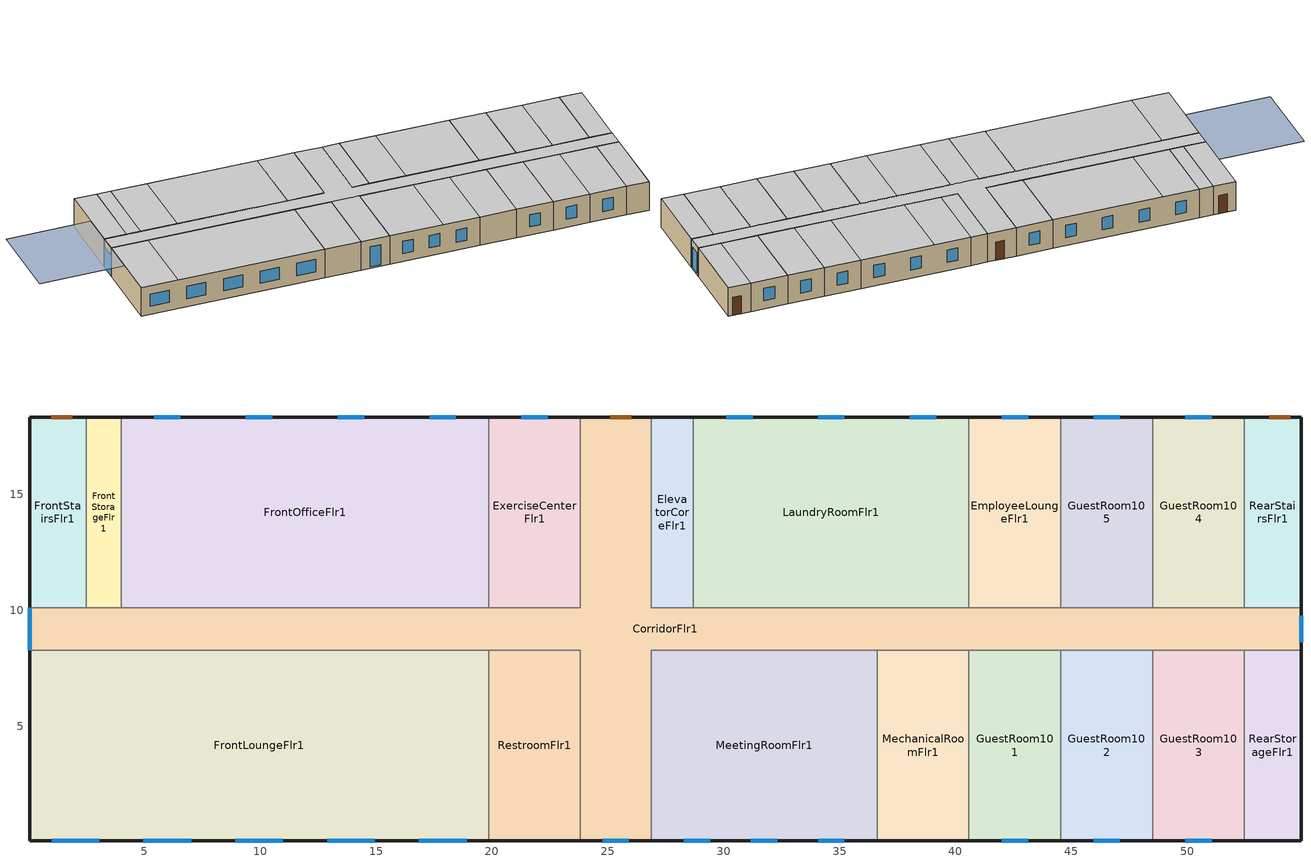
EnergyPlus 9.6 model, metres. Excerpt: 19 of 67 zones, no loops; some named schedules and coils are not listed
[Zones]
RearStairsFlr1
 floor ground (ext_slab_8in_with_carpet): 54.91,10.11 52.47,10.11 52.47,18.34 54.91,18.34 z0
 wall outside (nonres_ext_wall): 54.91,10.11 54.91,18.34 52.47,18.34 z0:3.35
 wall to GuestRoom104 (int_wall): 52.47,18.34 52.47,10.11 z0:3.35
 wall to CorridorFlr1 (int_wall): 52.47,10.11 54.91,10.11 z0:3.35
 door (Swinging Door_con): 54.46,18.34 53.54,18.34 z0:2.13
 ceiling to RearStairsFlr2 (int_slab_ceiling): 52.47,10.11 54.91,10.11 54.91,18.34 52.47,18.34 z3.35
GuestRoom104
 floor ground (ext_slab_8in_with_carpet): 52.47,10.11 48.51,10.11 48.51,18.34 52.47,18.34 z0
 wall outside (nonres_ext_wall): 52.47,18.34 48.51,18.34 z0:3.35
 wall to CorridorFlr1 (int_wall): 48.51,10.11 52.47,10.11 z0:3.35
 wall to GuestRoom105 (int_wall): 48.51,18.34 48.51,10.11 z0:3.35
 window (Window_U_0.42_SHGC_0.40): 51.06,18.34 49.92,18.34 z0.95:2.4
 ceiling to GuestRoom214 (int_slab_ceiling): 48.51,10.11 52.47,10.11 52.47,18.34 48.51,18.34 z3.35
CorridorFlr1
 floor ground (ext_slab_8in_with_carpet): 54.91,8.28 26.87,8.28 26.87,0.05 23.82,0.05 23.82,8.28 0.05,8.28 0.05,10.11 23.82,10.11 23.82,18.34 26.87,18.34 26.87,10.11 54.91,10.11 z0
 wall outside (nonres_ext_wall): 54.91,8.28 54.91,10.11 / 26.87,18.34 23.82,18.34 / 0.05,10.11 0.05,8.28 / 23.82,0.05 26.87,0.05 z0:3.35
 wall to GuestRoom105 (int_wall): 48.51,10.11 44.55,10.11 z0:3.35
 wall to EmployeeLoungeFlr1 (int_wall): 44.55,10.11 40.59,10.11 z0:3.35
 wall to LaundryRoomFlr1 (int_wall): 40.59,10.11 28.7,10.11 z0:3.35
 wall to ElevatorCoreFlr1 (int_wall): 28.7,10.11 26.87,10.11 26.87,18.34 z0:3.35
 wall to ExerciseCenterFlr1 (int_wall): 23.82,18.34 23.82,10.11 19.86,10.11 z0:3.35
 wall to FrontOfficeFlr1 (int_wall): 19.86,10.11 4.01,10.11 z0:3.35
 wall to FrontStorageFlr1 (int_wall): 4.01,10.11 2.49,10.11 z0:3.35
 wall to FrontStairsFlr1 (int_wall): 2.49,10.11 0.05,10.11 z0:3.35
 wall to FrontLoungeFlr1 (int_wall): 0.05,8.28 19.86,8.28 z0:3.35
 wall to RestroomFlr1 (int_wall): 19.86,8.28 23.82,8.28 23.82,0.05 z0:3.35
 wall to MeetingRoomFlr1 (int_wall): 26.87,0.05 26.87,8.28 36.62,8.28 z0:3.35
 wall to MechanicalRoomFlr1 (int_wall): 36.62,8.28 40.59,8.28 z0:3.35
 wall to GuestRoom101 (int_wall): 40.59,8.28 44.55,8.28 z0:3.35
 wall to GuestRoom102 (int_wall): 44.55,8.28 48.51,8.28 z0:3.35
 wall to GuestRoom103 (int_wall): 48.51,8.28 52.47,8.28 z0:3.35
 wall to RearStorageFlr1 (int_wall): 52.47,8.28 54.91,8.28 z0:3.35
 window (Window_U_0.42_SHGC_0.40): 54.91,8.62 54.91,9.76 / 24.78,0.05 25.92,0.05 z0.19:2.55; 0.05,10.11 0.05,8.28 z0:2.44
 door (Swinging Door_con): 26.01,18.34 25.1,18.34 z0:2.13
 ceiling to CorridorFlr2 (int_slab_ceiling): 0.05,8.28 54.91,8.28 54.91,10.11 26.87,10.11 26.87,18.34 23.82,18.34 23.82,10.11 0.05,10.11 z3.35
 ceiling to GuestRoom206_208 (int_slab_ceiling): 23.82,0.05 26.87,0.05 26.87,8.28 23.82,8.28 z3.35
GuestRoom105
 floor ground (ext_slab_8in_with_carpet): 48.51,10.11 44.55,10.11 44.55,18.34 48.51,18.34 z0
 wall outside (nonres_ext_wall): 48.51,18.34 44.55,18.34 z0:3.35
 wall to EmployeeLoungeFlr1 (int_wall): 44.55,18.34 44.55,10.11 z0:3.35
 window (Window_U_0.42_SHGC_0.40): 47.1,18.34 45.96,18.34 z0.95:2.4
 ceiling to GuestRoom215_218 (int_slab_ceiling): 44.55,10.11 48.51,10.11 48.51,18.34 44.55,18.34 z3.35
EmployeeLoungeFlr1
 floor ground (ext_slab_8in_with_carpet): 44.55,10.11 40.59,10.11 40.59,18.34 44.55,18.34 z0
 wall outside (nonres_ext_wall): 44.55,18.34 40.59,18.34 z0:3.35
 wall to LaundryRoomFlr1 (int_wall): 40.59,18.34 40.59,10.11 z0:3.35
 window (Window_U_0.42_SHGC_0.40): 43.14,18.34 42,18.34 z0.95:2.4
 ceiling to GuestRoom215_218 (int_slab_ceiling): 40.59,10.11 44.55,10.11 44.55,18.34 40.59,18.34 z3.35
LaundryRoomFlr1
 floor ground (ext_slab_8in_with_carpet): 40.59,10.11 28.7,10.11 28.7,18.34 40.59,18.34 z0
 wall outside (nonres_ext_wall): 40.59,18.34 28.7,18.34 z0:3.35
 wall to ElevatorCoreFlr1 (int_wall): 28.7,18.34 28.7,10.11 z0:3.35
 window (Window_U_0.42_SHGC_0.40): 39.18,18.34 38.04,18.34 / 35.21,18.34 34.07,18.34 / 31.25,18.34 30.11,18.34 z0.95:2.4
 ceiling to GuestRoom215_218 (int_slab_ceiling): 32.66,10.11 40.59,10.11 40.59,18.34 32.66,18.34 z3.35
 ceiling to GuestRoom219 (int_slab_ceiling): 28.7,10.11 32.66,10.11 32.66,18.34 28.7,18.34 z3.35
ElevatorCoreFlr1
 floor ground (ext_slab_8in_with_carpet): 28.7,10.11 26.87,10.11 26.87,18.34 28.7,18.34 z0
 wall outside (nonres_ext_wall): 28.7,18.34 26.87,18.34 z0:3.35
 ceiling to ElevatorCoreFlr2 (int_slab_ceiling): 26.87,10.11 28.7,10.11 28.7,18.34 26.87,18.34 z3.35
ExerciseCenterFlr1
 floor ground (ext_slab_8in_with_carpet): 23.82,10.11 19.86,10.11 19.86,18.34 23.82,18.34 z0
 wall outside (nonres_ext_wall): 23.82,18.34 19.86,18.34 z0:3.35
 wall to FrontOfficeFlr1 (int_wall): 19.86,18.34 19.86,10.11 z0:3.35
 window (Window_U_0.42_SHGC_0.40): 22.41,18.34 21.27,18.34 z0.95:2.4
 ceiling to GuestRoom220_223 (int_slab_ceiling): 19.86,10.11 23.82,10.11 23.82,18.34 19.86,18.34 z3.35
FrontOfficeFlr1
 floor ground (ext_slab_8in_with_carpet): 19.86,10.11 4.01,10.11 4.01,18.34 19.86,18.34 z0
 wall outside (nonres_ext_wall): 19.86,18.34 4.01,18.34 z0:3.35
 wall to FrontStorageFlr1 (int_wall): 4.01,18.34 4.01,10.11 z0:3.35
 window (Window_U_0.42_SHGC_0.40): 18.45,18.34 17.31,18.34 / 14.49,18.34 13.35,18.34 / 10.52,18.34 9.39,18.34 / 6.56,18.34 5.42,18.34 z0.95:2.4
 ceiling to GuestRoom220_223 (int_slab_ceiling): 7.97,10.11 19.86,10.11 19.86,18.34 7.97,18.34 z3.35
 ceiling to GuestRoom224 (int_slab_ceiling): 4.01,10.11 7.97,10.11 7.97,18.34 4.01,18.34 z3.35
FrontStorageFlr1
 floor ground (ext_slab_8in_with_carpet): 4.01,10.11 2.49,10.11 2.49,18.34 4.01,18.34 z0
 wall outside (nonres_ext_wall): 4.01,18.34 2.49,18.34 z0:3.35
 wall to FrontStairsFlr1 (int_wall): 2.49,18.34 2.49,10.11 z0:3.35
 ceiling to FrontStorageFlr2 (int_slab_ceiling): 2.49,10.11 4.01,10.11 4.01,18.34 2.49,18.34 z3.35
FrontStairsFlr1
 floor ground (ext_slab_8in_with_carpet): 2.49,10.11 0.05,10.11 0.05,18.34 2.49,18.34 z0
 wall outside (nonres_ext_wall): 2.49,18.34 0.05,18.34 0.05,10.11 z0:3.35
 door (Swinging Door_con): 1.89,18.34 0.98,18.34 z0:2.13
 ceiling to FrontStairsFlr2 (int_slab_ceiling): 0.05,10.11 2.49,10.11 2.49,18.34 0.05,18.34 z3.35
FrontLoungeFlr1
 floor ground (ext_slab_8in_with_carpet): 19.86,0.05 0.05,0.05 0.05,8.28 19.86,8.28 z0
 wall outside (nonres_ext_wall): 0.05,8.28 0.05,0.05 19.86,0.05 z0:3.35
 wall to RestroomFlr1 (int_wall): 19.86,0.05 19.86,8.28 z0:3.35
 window (Window_U_0.42_SHGC_0.40): 1,0.05 3.06,0.05 / 4.97,0.05 7.02,0.05 / 8.93,0.05 10.98,0.05 / 12.89,0.05 14.94,0.05 / 16.85,0.05 18.91,0.05 z0.95:2.4
 ceiling to GuestRoom201 (int_slab_ceiling): 0.05,0.05 4.01,0.05 4.01,8.28 0.05,8.28 z3.35
 ceiling to GuestRoom202_205 (int_slab_ceiling): 4.01,0.05 19.86,0.05 19.86,8.28 4.01,8.28 z3.35
RestroomFlr1
 floor ground (ext_slab_8in_with_carpet): 23.82,0.05 19.86,0.05 19.86,8.28 23.82,8.28 z0
 wall outside (nonres_ext_wall): 19.86,0.05 23.82,0.05 z0:3.35
 ceiling to GuestRoom206_208 (int_slab_ceiling): 19.86,0.05 23.82,0.05 23.82,8.28 19.86,8.28 z3.35
MeetingRoomFlr1
 floor ground (ext_slab_8in_with_carpet): 36.62,0.05 26.87,0.05 26.87,8.28 36.62,8.28 z0
 wall outside (nonres_ext_wall): 26.87,0.05 36.62,0.05 z0:3.35
 wall to MechanicalRoomFlr1 (int_wall): 36.62,0.05 36.62,8.28 z0:3.35
 window (Window_U_0.42_SHGC_0.40): 28.28,0.05 29.42,0.05 / 34.07,0.05 35.21,0.05 / 31.18,0.05 32.32,0.05 z0.95:2.4
 ceiling to GuestRoom206_208 (int_slab_ceiling): 26.87,0.05 32.66,0.05 32.66,8.28 26.87,8.28 z3.35
 ceiling to GuestRoom209_212 (int_slab_ceiling): 32.66,0.05 36.62,0.05 36.62,8.28 32.66,8.28 z3.35
MechanicalRoomFlr1
 floor ground (ext_slab_8in_with_carpet): 40.59,0.05 36.62,0.05 36.62,8.28 40.59,8.28 z0
 wall outside (nonres_ext_wall): 36.62,0.05 40.59,0.05 z0:3.35
 wall to GuestRoom101 (int_wall): 40.59,0.05 40.59,8.28 z0:3.35
 ceiling to GuestRoom209_212 (int_slab_ceiling): 36.62,0.05 40.59,0.05 40.59,8.28 36.62,8.28 z3.35
GuestRoom101
 floor ground (ext_slab_8in_with_carpet): 44.55,0.05 40.59,0.05 40.59,8.28 44.55,8.28 z0
 wall outside (nonres_ext_wall): 40.59,0.05 44.55,0.05 z0:3.35
 wall to GuestRoom102 (int_wall): 44.55,0.05 44.55,8.28 z0:3.35
 window (Window_U_0.42_SHGC_0.40): 42,0.05 43.14,0.05 z0.95:2.4
 ceiling to GuestRoom209_212 (int_slab_ceiling): 40.59,0.05 44.55,0.05 44.55,8.28 40.59,8.28 z3.35
GuestRoom102
 floor ground (ext_slab_8in_with_carpet): 48.51,0.05 44.55,0.05 44.55,8.28 48.51,8.28 z0
 wall outside (nonres_ext_wall): 44.55,0.05 48.51,0.05 z0:3.35
 wall to GuestRoom103 (int_wall): 48.51,0.05 48.51,8.28 z0:3.35
 window (Window_U_0.42_SHGC_0.40): 45.96,0.05 47.1,0.05 z0.95:2.4
 ceiling to GuestRoom209_212 (int_slab_ceiling): 44.55,0.05 48.51,0.05 48.51,8.28 44.55,8.28 z3.35
GuestRoom103
 floor ground (ext_slab_8in_with_carpet): 52.47,0.05 48.51,0.05 48.51,8.28 52.47,8.28 z0
 wall outside (nonres_ext_wall): 48.51,0.05 52.47,0.05 z0:3.35
 wall to RearStorageFlr1 (int_wall): 52.47,0.05 52.47,8.28 z0:3.35
 window (Window_U_0.42_SHGC_0.40): 49.92,0.05 51.06,0.05 z0.95:2.4
 ceiling to GuestRoom213 (int_slab_ceiling): 48.51,0.05 52.47,0.05 52.47,8.28 48.51,8.28 z3.35
RearStorageFlr1
 floor ground (ext_slab_8in_with_carpet): 54.91,0.05 52.47,0.05 52.47,8.28 54.91,8.28 z0
 wall outside (nonres_ext_wall): 52.47,0.05 54.91,0.05 54.91,8.28 z0:3.35
 ceiling to RearStorageFlr2 (int_slab_ceiling): 52.47,0.05 54.91,0.05 54.91,8.28 52.47,8.28 z3.35
shading: 0,4.57 0,13.72 -9.14,13.72 -9.14,4.57 z3.35
[Building]
Small Hotel: North Axis {deg}=180; Terrain=Suburbs; Loads Convergence Tolerance Value {W}=0.04; Temperature Convergence Tolerance Value {deltaC}=0.4; Solar Distribution=FullExterior; Maximum Number of Warmup Days=25; Minimum Number of Warmup Days=6
[Site:Location]
Denver-Aurora-Buckley.AFB_CO_USA WMO=724695: Latitude {deg}=39.72; Longitude {deg}=-104.75; Time Zone {hr}=-7; Elevation {m}=1726
[SizingPeriod:DesignDay] Day of Month=21; Dry-Bulb Temperature Range Modifier Type=DefaultMultipliers; Humidity Condition Type=Wetbulb; Barometric Pressure {Pa}=82237; Rain Indicator=No; Snow Indicator=No; Daylight Saving Time Indicator=No
Name | Month | Day Type | Maximum Dry-Bulb Temperature {C} | Daily Dry-Bulb Temperature Range {deltaC} | Wetbulb or DewPoint at Maximum Dry-Bulb {C} | Wind Speed {m/s} | Wind Direction {deg} | Solar Model Indicator | Sky Clearness | ASHRAE Clear Sky Optical Depth for Beam Irradiance (taub) | ASHRAE Clear Sky Optical Depth for Diffuse Irradiance (taud)
Denver-Aurora-Buckley.AFB_CO_USA Ann Htg 99.6% Condns DB | 12 | WinterDesignDay | -17.9 | 0 | -17.9 | 2.5 | 180 | ASHRAEClearSky | 0
Denver-Aurora-Buckley.AFB_CO_USA Ann Clg .4% Condns DB=>MWB | 7 | SummerDesignDay | 33.9 | 14.8 | 15 | 3.6 | 30 | ASHRAETau |  | 0.423 | 2.02
[Site:GroundTemperature:BuildingSurface]
20.29, 20.26, 20.31, 20.33, 20.45, 20.61, 20.73, 20.78, 20.78, 20.65, 20.5, 20.36
[Site:WaterMainsTemperature]
Calculation Method=Correlation; Annual Average Outdoor Air Temperature {C}=9.95; Maximum Difference In Monthly Average Outdoor Air Temperatures {deltaC}=23.7
[Material:NoMass] Thermal Absorptance=0.9; Solar Absorptance=0.7
Name | Roughness | Thermal Resistance {m2-K/W} | Visible Absorptance
Opaque Door panel_con | MediumRough | 0.475964 | 0.7
CP02 CARPET PAD | VeryRough | 0.21648 | 0.8
Nonres_Exterior_Wall_Insulation | MediumSmooth | 2.81828 | 0.7
[Construction]
Swinging Door_con: Opaque Door panel_con
int_wall: G01 13mm gypsum board, G01 13mm gypsum board
ext_slab_8in_with_carpet: 200mm Normalweight concrete floor, CP02 CARPET PAD
int_slab_ceiling: CP02 CARPET PAD, 100mm Normalweight concrete floor
nonres_ext_wall: F07 25mm stucco, G01 16mm gypsum board, Nonres_Exterior_Wall_Insulation, G01 16mm gypsum board
Window_U_0.42_SHGC_0.40: LoE TINT 6MM, AIR 6MM, CLEAR 6MM
[Material]
Name | Roughness | Thickness {m} | Conductivity {W/m-K} | Density {kg/m3} | Specific Heat {J/kg-K} | Thermal Absorptance | Solar Absorptance | Visible Absorptance
F07 25mm stucco | Smooth | 0.0254 | 0.72 | 1856 | 840 | 0.9 | 0.7 | 0.7
G01 13mm gypsum board | Smooth | 0.0127 | 0.16 | 800 | 1090 | 0.9 | 0.7 | 0.5
G01 16mm gypsum board | MediumSmooth | 0.0159 | 0.16 | 800 | 1090
100mm Normalweight concrete floor | MediumRough | 0.1016 | 2.31 | 2322 | 832
200mm Normalweight concrete floor | MediumRough | 0.2032 | 2.31 | 2322 | 832
[WindowMaterial:Glazing] Optical Data Type=SpectralAverage; Infrared Transmittance at Normal Incidence=0
Name | Thickness {m} | Solar Transmittance at Normal Incidence | Front Side Solar Reflectance at Normal Incidence | Back Side Solar Reflectance at Normal Incidence | Visible Transmittance at Normal Incidence | Front Side Visible Reflectance at Normal Incidence | Back Side Visible Reflectance at Normal Incidence | Front Side Infrared Hemispherical Emissivity | Back Side Infrared Hemispherical Emissivity | Conductivity {W/m-K}
CLEAR 6MM | 0.006 | 0.775 | 0.071 | 0.071 | 0.881 | 0.08 | 0.08 | 0.84 | 0.84 | 0.9
LoE TINT 6MM | .006 | .36 | .093 | .2 | .5 | .035 | .054 | .84 | .1 | .9
[WindowMaterial:Gas]
AIR 6MM: Gas Type=Air; Thickness {m}=0.0063
[Zone] Type=1; Multiplier=1
RearStairsFlr1; CorridorFlr1; RearStorageFlr1; FrontLoungeFlr1; RestroomFlr1; MeetingRoomFlr1; MechanicalRoomFlr1; GuestRoom101; GuestRoom102; GuestRoom103; GuestRoom104; GuestRoom105; EmployeeLoungeFlr1; LaundryRoomFlr1; ElevatorCoreFlr1; ExerciseCenterFlr1; FrontOfficeFlr1; FrontStairsFlr1; FrontStorageFlr1
[People] Number of People Calculation Method=People; Fraction Radiant=0.3; Sensible Heat Fraction=autocalculate; Activity Level Schedule=Activity_Sch; Mean Radiant Temperature Calculation Type=ZoneAveraged
Name | Zone or ZoneList | Number of People Schedule | Number of People
CorridorFlr1_People | CorridorFlr1 | AlwaysOff | 0
ElevatorCoreFlr1_People | ElevatorCoreFlr1 | AlwaysOff | 0
EmployeeLoungeFlr1_People | EmployeeLoungeFlr1 | EmployeeLounge_Occ_Sch | 18
ExerciseCenterFlr1_People | ExerciseCenterFlr1 | ExerciseCenter_Occ_Sch | 7
FrontLoungeFlr1_People | FrontLoungeFlr1 | Lobby_Occ_Sch | 53
FrontOfficeFlr1_People | FrontOfficeFlr1 | Office_Occ_Sch | 10
FrontStairsFlr1_People | FrontStairsFlr1 | AlwaysOff | 0
FrontStorageFlr1_People | FrontStorageFlr1 | AlwaysOff | 0
GuestRoom101_People | GuestRoom101 | AlwaysOff | 1.5
GuestRoom102_People | GuestRoom102 | AlwaysOff | 1.5
GuestRoom103_People | GuestRoom103 | GuestRoom_Occ_Sch | 1.5
GuestRoom104_People | GuestRoom104 | GuestRoom_Occ_Sch | 1.5
GuestRoom105_People | GuestRoom105 | GuestRoom_Occ_Sch | 1.5
LaundryRoomFlr1_People | LaundryRoomFlr1 | LaundryRoom_Occ_Sch | 11
MechanicalRoomFlr1_People | MechanicalRoomFlr1 | AlwaysOff | 0
MeetingRoomFlr1_People | MeetingRoomFlr1 | MeetingRoom_Occ_Sch | 43
RearStairsFlr1_People | RearStairsFlr1 | AlwaysOff | 0
RearStorageFlr1_People | RearStorageFlr1 | AlwaysOff | 0
RestroomFlr1_People | RestroomFlr1 | Lobby_Occ_Sch | 1
[Lights] Design Level Calculation Method=Watts/Area; Return Air Fraction=0; Fraction Radiant=0.7; Fraction Visible=0.2; Fraction Replaceable=1
Name | Zone or ZoneList | Schedule | Lighting Level {W} | Watts per Zone Floor Area {W/m2}
CorridorFlr1_Lights | CorridorFlr1 | BLDG_LIGHT_CORRIDOR_SCH | 0 | 8.52502
ElevatorCoreFlr1_Lights | ElevatorCoreFlr1 | AlwaysOff | 0 | 0
EmployeeLoungeFlr1_Lights | EmployeeLoungeFlr1 | BLDG_LIGHT_EMPLOYEELOUNGE_SCH | 0 | 6.67362
ExerciseCenterFlr1_Lights | ExerciseCenterFlr1 | BLDG_LIGHT_EXERCENTER_SCH | 0 | 6.45835
FrontLoungeFlr1_Lights | FrontLoungeFlr1 | BLDG_LIGHT_FRONTLOUNGE_SCH | 0 | 11.4097
FrontOfficeFlr1_Lights | FrontOfficeFlr1 | BLDG_LIGHT_OFFICE_SCH | 0 | 10.0104
FrontStairsFlr1_Lights | FrontStairsFlr1 | BLDG_LIGHT_STAIR_SCH | 0 | 6.24307
FrontStorageFlr1_Lights | FrontStorageFlr1 | BLDG_LIGHT_STORAGE_SCH | 0 | 4.9514
GuestRoom101_Lights | GuestRoom101 | AlwaysOff | 0 | 8.28821
GuestRoom102_Lights | GuestRoom102 | AlwaysOff | 0 | 8.28821
GuestRoom103_Lights | GuestRoom103 | BLDG_LIGHT_GUESTROOM_SCH | 0 | 8.28821
GuestRoom104_Lights | GuestRoom104 | BLDG_LIGHT_GUESTROOM_SCH | 0 | 8.28821
GuestRoom105_Lights | GuestRoom105 | BLDG_LIGHT_GUESTROOM_SCH | 0 | 8.28821
LaundryRoomFlr1_Lights | LaundryRoomFlr1 | BLDG_LIGHT_LAUNDRY_SCH | 0 | 4.62848
MechanicalRoomFlr1_Lights | MechanicalRoomFlr1 | BLDG_LIGHT_MECHROOM_SCH |  | 10.2257
MeetingRoomFlr1_Lights | MeetingRoomFlr1 | BLDG_LIGHT_MEETINGROOM_SCH | 0 | 11.5174
RearStairsFlr1_Lights | RearStairsFlr1 | BLDG_LIGHT_STAIR_SCH | 0 | 6.24307
RearStorageFlr1_Lights | RearStorageFlr1 | BLDG_LIGHT_STORAGE_SCH | 0 | 4.9514
RestroomFlr1_Lights | RestroomFlr1 | BLDG_LIGHT_RESTROOM_SCH |  | 9.14932
[ElectricEquipment] Fraction Latent=0; Fraction Lost=0
Name | Zone or ZoneList | Schedule | Design Level Calculation Method | Design Level {W} | Fraction Radiant | Watts per Zone Floor Area {W/m2}
CorridorFlr1_PlugLoad | CorridorFlr1 | AlwaysOff | EquipmentLevel | 0 | 0.5
ElevatorCoreFlr1_Elevators_Equip | ElevatorCoreFlr1 | BLDG_ELEVATORS | EquipmentLevel | 32109.9 | 0.5
Elevators_Lights_Fan | ElevatorCoreFlr1 | ELEV_LIGHT_FAN_SCH_ADD_DF | EquipmentLevel | 125 | 0.5
EmployeeLoungeFlr1_PlugLoad | EmployeeLoungeFlr1 | EmployeeLounge_Eqp_Sch | Watts/Area | 0 | 0.5 | 21.51
ExerciseCenterFlr1_PlugLoad | ExerciseCenterFlr1 | ExerciseCenter_Eqp_Sch | Watts/Area | 0 | 0.5 | 18.59
FrontLoungeFlr1_PlugLoad | FrontLoungeFlr1 | Lobby_Eqp_Sch | Watts/Area | 0 | 0.5 | 26.06
FrontOfficeFlr1_PlugLoad | FrontOfficeFlr1 | OFF_EQUIP_SCH | Watts/Area | 0 | 0.5 | 13.78
FrontStairsFlr1_PlugLoad | FrontStairsFlr1 | AlwaysOff | EquipmentLevel | 0 | 0.5
FrontStorageFlr1_PlugLoad | FrontStorageFlr1 | AlwaysOff | EquipmentLevel | 0 | 0.5
GuestRoom101_PlugLoad | GuestRoom101 | AlwaysOff | Watts/Area |  | 0.5 | 11.8935
GuestRoom102_PlugLoad | GuestRoom102 | AlwaysOff | Watts/Area |  | 0.5 | 11.8935
GuestRoom103_PlugLoad | GuestRoom103 | Guestroom_Eqp_Sch_Adva | Watts/Area |  | 0.5 | 11.8935
GuestRoom104_PlugLoad | GuestRoom104 | Guestroom_Eqp_Sch_Adva | Watts/Area |  | 0.5 | 11.8935
GuestRoom105_PlugLoad | GuestRoom105 | Guestroom_Eqp_Sch_Adva | Watts/Area |  | 0.5 | 11.8935
MechanicalRoomFlr1_PlugLoad | MechanicalRoomFlr1 | AlwaysOff | EquipmentLevel | 0 | 0.5
MeetingRoomFlr1_PlugLoad | MeetingRoomFlr1 | MeetingRoom_Eqp_Sch | Watts/Area | 0 | 0.5 | 6.18
RearStairsFlr1_PlugLoad | RearStairsFlr1 | AlwaysOff | EquipmentLevel | 0 | 0.5
RearStorageFlr1_PlugLoad | RearStorageFlr1 | AlwaysOff | EquipmentLevel | 0 | 0.5
RestroomFlr1_PlugLoad | RestroomFlr1 | AlwaysOff | EquipmentLevel | 0 | 0.5
Laundry Equipment 1 | LaundryRoomFlr1 | LaundryRoom_Eqp_Elec_Sch | EquipmentLevel | 2709.075 | 0.2
[GasEquipment]
Dryer Equipment 1: Zone or ZoneList=LaundryRoomFlr1; Schedule=LaundryRoom_Eqp_Gas_Sch; Design Level Calculation Method=EquipmentLevel; Design Level {W}=40096; Fraction Latent=0; Fraction Radiant=0.2; Fraction Lost=0
[Daylighting:Controls] Daylighting Method=SplitFlux; Lighting Control Type=Stepped; Minimum Input Power Fraction for Continuous or ContinuousOff Dimming Control=0.3; Minimum Light Output Fraction for Continuous or ContinuousOff Dimming Control=0.2; Number of Stepped Control Steps=3; Probability Lighting will be Reset When Needed in Manual Stepped Control=1; Maximum Allowable Discomfort Glare Index=22
Name | Zone | Glare Calculation Daylighting Reference Point | Glare Calculation Azimuth Angle of View Direction Clockwise from Zone y-Axis {deg} | Daylighting Reference Point 1 | Fraction of Zone Controlled by Reference Point 1 | Illuminance Setpoint at Reference Point 1 {lux} | Daylighting Reference Point 2 | Fraction of Zone Controlled by Reference Point 2 | Illuminance Setpoint at Reference Point 2 {lux}
FrontLoungeFlr1_DaylCtrl | FrontLoungeFlr1 | FrontLoungeFlr1_DaylRefPt1 | 180 | FrontLoungeFlr1_DaylRefPt1 | 0.29 | 300 | FrontLoungeFlr1_DaylRefPt2 | 0.29 | 300
MeetingRoomFlr1_DaylCtrl | MeetingRoomFlr1 | MeetingRoomFlr1_DaylRefPt1 | 180 | MeetingRoomFlr1_DaylRefPt1 | 0.28 | 375 | MeetingRoomFlr1_DaylRefPt2 | 0.28 | 375
FrontOfficeFlr1_DaylCtrl | FrontOfficeFlr1 | FrontOfficeFlr1_DaylRefPt1 | 0 | FrontOfficeFlr1_DaylRefPt1 | 0.26 | 375 | FrontOfficeFlr1_DaylRefPt2 | 0.26 | 375
LaundryRoomFlr1_DaylCtrl | LaundryRoomFlr1 | LaundryRoomFlr1_DaylRefPt1 | 0 | LaundryRoomFlr1_DaylRefPt1 | 0.26 | 300 | LaundryRoomFlr1_DaylRefPt2 | 0.26 | 300
[ZoneInfiltration:DesignFlowRate] Temperature Term Coefficient=0; Velocity Squared Term Coefficient=0
Name | Zone or ZoneList | Schedule | Design Flow Rate Calculation Method | Design Flow Rate {m3/s} | Flow per Exterior Surface Area {m3/s-m2} | Constant Term Coefficient | Velocity Term Coefficient
CorridorFlr1_Infiltration | CorridorFlr1 | AlwaysOn | Flow/ExteriorArea | 0 | 0.00056896 | 0 | 0.224
CorridorFlr1_Door_Infiltration | CorridorFlr1 | INFIL_Door_Opening_SCH | Flow/Zone | 0.591822 |  | 1 | 0
ElevatorCoreFlr1_Infiltration | ElevatorCoreFlr1 | AlwaysOn | Flow/ExteriorArea | 0 | 0.00056896 | 0 | 0.224
EmployeeLoungeFlr1_Infiltration | EmployeeLoungeFlr1 | CommonArea_Infil_Sch | Flow/ExteriorArea | 0 | 0.00056896 | 0 | 0.224
ExerciseCenterFlr1_Infiltration | ExerciseCenterFlr1 | CommonArea_Infil_Sch | Flow/ExteriorArea | 0 | 0.00056896 | 0 | 0.224
FrontLoungeFlr1_Infiltration | FrontLoungeFlr1 | CommonArea_Infil_Sch | Flow/ExteriorArea | 0 | 0.00056896 | 0 | 0.224
FrontOfficeFlr1_Infiltration | FrontOfficeFlr1 | CommonArea_Infil_Sch | Flow/ExteriorArea | 0 | 0.00056896 | 0 | 0.224
FrontStairsFlr1_Infiltration | FrontStairsFlr1 | AlwaysOn | Flow/ExteriorArea | 0 | 0.00056896 | 0 | 0.224
FrontStorageFlr1_Infiltration | FrontStorageFlr1 | AlwaysOn | Flow/ExteriorArea | 0 | 0.00056896 | 0 | 0.224
GuestRoom101_Infiltration | GuestRoom101 | GuestRoom_Infil_Sch | Flow/ExteriorArea | 0 | 0.00056896 | 0 | 0.224
GuestRoom102_Infiltration | GuestRoom102 | GuestRoom_Infil_Sch | Flow/ExteriorArea | 0 | 0.00056896 | 0 | 0.224
GuestRoom103_Infiltration | GuestRoom103 | GuestRoom_Infil_Sch | Flow/ExteriorArea | 0 | 0.00056896 | 0 | 0.224
GuestRoom104_Infiltration | GuestRoom104 | GuestRoom_Infil_Sch | Flow/ExteriorArea | 0 | 0.00056896 | 0 | 0.224
GuestRoom105_Infiltration | GuestRoom105 | GuestRoom_Infil_Sch | Flow/ExteriorArea | 0 | 0.00056896 | 0 | 0.224
LaundryRoomFlr1_Infiltration | LaundryRoomFlr1 | GuestRoom_Infil_Sch | Flow/ExteriorArea | 0 | 0.00056896 | 0 | 0.224
MechanicalRoomFlr1_Infiltration | MechanicalRoomFlr1 | GuestRoom_Infil_Sch | Flow/ExteriorArea | 0 | 0.00056896 | 0 | 0.224
MeetingRoomFlr1_Infiltration | MeetingRoomFlr1 | GuestRoom_Infil_Sch | Flow/ExteriorArea | 0 | 0.00056896 | 0 | 0.224
RearStairsFlr1_Infiltration | RearStairsFlr1 | AlwaysOn | Flow/ExteriorArea | 0 | 0.00056896 | 0 | 0.224
RearStorageFlr1_Infiltration | RearStorageFlr1 | AlwaysOn | Flow/ExteriorArea | 0 | 0.00056896 | 0 | 0.224
RestroomFlr1_Infiltration | RestroomFlr1 | CommonArea_Infil_Sch | Flow/ExteriorArea | 0 | 0.00056896 | 0 | 0.224
[Exterior:Lights]
Exterior_Lights: Schedule=Exterior_Lgt_ALWAYS_ON; Design Level {W}=2819.7; Control Option=AstronomicalClock
[Sizing:Zone] Zone Cooling Design Supply Air Temperature Input Method=SupplyAirTemperature; Zone Cooling Design Supply Air Temperature {C}=14; Zone Heating Design Supply Air Temperature Input Method=SupplyAirTemperature; Zone Heating Design Supply Air Temperature {C}=50; Zone Cooling Design Supply Air Humidity Ratio {kgWater/kgDryAir}=0.008; Zone Heating Design Supply Air Humidity Ratio {kgWater/kgDryAir}=0.008; Cooling Design Air Flow Method=DesignDay; Cooling Design Air Flow Rate {m3/s}=0; Cooling Minimum Air Flow Fraction=0; Heating Design Air Flow Method=DesignDay; Heating Design Air Flow Rate {m3/s}=0; Heating Maximum Air Flow Fraction=0; Account for Dedicated Outdoor Air System=No; Dedicated Outdoor Air System Control Strategy=NeutralSupplyAir; Dedicated Outdoor Air Low Setpoint Temperature for Design {C}=autosize; Dedicated Outdoor Air High Setpoint Temperature for Design {C}=autosize
Name | Design Specification Outdoor Air Object
RearStairsFlr1 | SZ DSOA RearStairsFlr1
CorridorFlr1 | SZ DSOA CorridorFlr1
MechanicalRoomFlr1 | SZ DSOA MechanicalRoomFlr1
GuestRoom101 | SZ DSOA GuestRoom101
GuestRoom102 | SZ DSOA GuestRoom102
GuestRoom103 | SZ DSOA GuestRoom103
GuestRoom104 | SZ DSOA GuestRoom104
GuestRoom105 | SZ DSOA GuestRoom105
FrontStairsFlr1 | SZ DSOA FrontStairsFlr1
[DesignSpecification:OutdoorAir] Outdoor Air Method=Flow/Area; Outdoor Air Flow per Person {m3/s-person}=0; Outdoor Air Flow per Zone {m3/s}=0
Name | Outdoor Air Flow per Zone Floor Area {m3/s-m2}
SZ DSOA RearStairsFlr1; SZ DSOA CorridorFlr1; SZ DSOA FrontStairsFlr1 | 0.000304682
SZ DSOA MechanicalRoomFlr1 | 0
SZ DSOA GuestRoom101; SZ DSOA GuestRoom102; SZ DSOA GuestRoom103; SZ DSOA GuestRoom104; SZ DSOA GuestRoom105 | 0.000413173
[ZoneControl:Thermostat]
Name | Zone or ZoneList | Control Type Schedule | Control 1
101 Thermostat | GuestRoom101 | COMPACT HVAC-ALWAYS 4 | VacGuestRoom Thermostat Dual SP Control
102 Thermostat | GuestRoom102 | COMPACT HVAC-ALWAYS 4 | VacGuestRoom Thermostat Dual SP Control
103 Thermostat | GuestRoom103 | COMPACT HVAC-ALWAYS 4 | N Adva VentCtrl OccGuestRoom Thermostat Dual SP Control
104 Thermostat | GuestRoom104 | COMPACT HVAC-ALWAYS 4 | S Adva VentCtrl OccGuestRoom Thermostat Dual SP Control
105 Thermostat | GuestRoom105 | COMPACT HVAC-ALWAYS 4 | S Adva VentCtrl OccGuestRoom Thermostat Dual SP Control
RearStairsFlr1 Thermostat | RearStairsFlr1 | COMPACT HVAC-ALWAYS 1 | SemiHeated_HtgSP
MechanicalRoomFlr1 Thermostat | MechanicalRoomFlr1 | COMPACT HVAC-ALWAYS 1 | SemiHeated_HtgSP
FrontStairsFlr1 Thermostat | FrontStairsFlr1 | COMPACT HVAC-ALWAYS 1 | SemiHeated_HtgSP
CorridorFlr1 Thermostat | CorridorFlr1 | COMPACT HVAC-ALWAYS 4 | CommonArea Thermostat Dual SP Control
[ThermostatSetpoint:SingleHeating]
SemiHeated_HtgSP: Setpoint Temperature Schedule=SemiHeated_HtgSP_Sch
[ThermostatSetpoint:DualSetpoint]
Name | Heating Setpoint Temperature Schedule | Cooling Setpoint Temperature Schedule
S Adva VentCtrl OccGuestRoom Thermostat Dual SP Control; N Adva VentCtrl OccGuestRoom Thermostat Dual SP Control | Adva_VentCtrl_OccGuestRoom_HtgSP_Sch | Adva_VentCtrl_OccGuestRoom_ClgSP_Sch
CommonArea Thermostat Dual SP Control | CommonArea_HtgSP_Sch | CommonArea_ClgSP_Sch
VacGuestRoom Thermostat Dual SP Control | VacGuestRoom_HtgSP_Sch | VacGuestRoom_ClgSP_Sch
[ZoneHVAC:PackagedTerminalAirConditioner] Availability Schedule=AlwaysOn; Fan Placement=DrawThrough
Name | Cooling Supply Air Flow Rate {m3/s} | Heating Supply Air Flow Rate {m3/s} | No Load Supply Air Flow Rate {m3/s} | Cooling Outdoor Air Flow Rate {m3/s} | Heating Outdoor Air Flow Rate {m3/s} | No Load Outdoor Air Flow Rate {m3/s} | Supply Air Fan | Heating Coil | Cooling Coil | Supply Air Fan Operating Mode Schedule
101 PTAC | 0.1298 | 0.1298 | 0.1298 | 0.0134777 | 0.0134777 | 0.0134777 | 101 PTAC Supply Fan | 101 PTAC Heating Coil | 101 PTAC Cooling Coil | Vac_Guestroom_Vent_Ctrl
102 PTAC | 0.1298 | 0.1298 | 0.1298 | 0.0134777 | 0.0134777 | 0.0134777 | 102 PTAC Supply Fan | 102 PTAC Heating Coil | 102 PTAC Cooling Coil | Vac_Guestroom_Vent_Ctrl
103 PTAC | 0.1298 | 0.1298 | 0.1298 | 0.0134777 | 0.0134777 | 0.0134777 | 103 PTAC Supply Fan | 103 PTAC Heating Coil | 103 PTAC Cooling Coil | Occ_Guestroom_Vent_Ctrl
104 PTAC | 0.1298 | 0.1298 | 0.1298 | 0.0134777 | 0.0134777 | 0.0134777 | 104 PTAC Supply Fan | 104 PTAC Heating Coil | 104 PTAC Cooling Coil | Occ_Guestroom_Vent_Ctrl
105 PTAC | 0.1298 | 0.1298 | 0.1298 | 0.0134777 | 0.0134777 | 0.0134777 | 105 PTAC Supply Fan | 105 PTAC Heating Coil | 105 PTAC Cooling Coil | Occ_Guestroom_Vent_Ctrl
201 PTAC | 0.1298 | 0.1298 | 0.1298 | 0.0134777 | 0.0134777 | 0.0134777 | 201 PTAC Supply Fan | 201 PTAC Heating Coil | 201 PTAC Cooling Coil | Vac_Guestroom_Vent_Ctrl
202_205 PTAC | 0.5192 | 0.5192 | 0.5192 | 0.0539108 | 0.0539108 | 0.0539108 | 202_205 PTAC Supply Fan | 202_205 PTAC Heating Coil | 202_205 PTAC Cooling Coil | Occ_Guestroom_Vent_Ctrl
206_208 PTAC | 0.3894 | 0.3894 | 0.3894 | 0.0427312 | 0.0427312 | 0.0427312 | 206_208 PTAC Supply Fan | 206_208 PTAC Heating Coil | 206_208 PTAC Cooling Coil | Occ_Guestroom_Vent_Ctrl
209_212 PTAC | 0.5192 | 0.5192 | 0.5192 | 0.0539108 | 0.0539108 | 0.0539108 | 209_212 PTAC Supply Fan | 209_212 PTAC Heating Coil | 209_212 PTAC Cooling Coil | Occ_Guestroom_Vent_Ctrl
213 PTAC | 0.1298 | 0.1298 | 0.1298 | 0.0134777 | 0.0134777 | 0.0134777 | 213 PTAC Supply Fan | 213 PTAC Heating Coil | 213 PTAC Cooling Coil | Occ_Guestroom_Vent_Ctrl
214 PTAC | 0.1298 | 0.1298 | 0.1298 | 0.0134777 | 0.0134777 | 0.0134777 | 214 PTAC Supply Fan | 214 PTAC Heating Coil | 214 PTAC Cooling Coil | Occ_Guestroom_Vent_Ctrl
215_218 PTAC | 0.5192 | 0.5192 | 0.5192 | 0.0539108 | 0.0539108 | 0.0539108 | 215_218 PTAC Supply Fan | 215_218 PTAC Heating Coil | 215_218 PTAC Cooling Coil | Vac_Guestroom_Vent_Ctrl
219 PTAC | 0.1298 | 0.1298 | 0.1298 | 0.0134777 | 0.0134777 | 0.0134777 | 219 PTAC Supply Fan | 219 PTAC Heating Coil | 219 PTAC Cooling Coil | Occ_Guestroom_Vent_Ctrl
220_223 PTAC | 0.5192 | 0.5192 | 0.5192 | 0.0539108 | 0.0539108 | 0.0539108 | 220_223 PTAC Supply Fan | 220_223 PTAC Heating Coil | 220_223 PTAC Cooling Coil | Occ_Guestroom_Vent_Ctrl
224 PTAC | 0.1298 | 0.1298 | 0.1298 | 0.0134777 | 0.0134777 | 0.0134777 | 224 PTAC Supply Fan | 224 PTAC Heating Coil | 224 PTAC Cooling Coil | Occ_Guestroom_Vent_Ctrl
301 PTAC | 0.1298 | 0.1298 | 0.1298 | 0.0134777 | 0.0134777 | 0.0134777 | 301 PTAC Supply Fan | 301 PTAC Heating Coil | 301 PTAC Cooling Coil | Vac_Guestroom_Vent_Ctrl
302_305 PTAC | 0.5192 | 0.5192 | 0.5192 | 0.0539108 | 0.0539108 | 0.0539108 | 302_305 PTAC Supply Fan | 302_305 PTAC Heating Coil | 302_305 PTAC Cooling Coil | Vac_Guestroom_Vent_Ctrl
306_308 PTAC | 0.3894 | 0.3894 | 0.3894 | 0.0427312 | 0.0427312 | 0.0427312 | 306_308 PTAC Supply Fan | 306_308 PTAC Heating Coil | 306_308 PTAC Cooling Coil | Vac_Guestroom_Vent_Ctrl
309_312 PTAC | 0.5192 | 0.5192 | 0.5192 | 0.0539108 | 0.0539108 | 0.0539108 | 309_312 PTAC Supply Fan | 309_312 PTAC Heating Coil | 309_312 PTAC Cooling Coil | Occ_Guestroom_Vent_Ctrl
313 PTAC | 0.1298 | 0.1298 | 0.1298 | 0.0134777 | 0.0134777 | 0.0134777 | 313 PTAC Supply Fan | 313 PTAC Heating Coil | 313 PTAC Cooling Coil | Vac_Guestroom_Vent_Ctrl
314 PTAC | 0.1298 | 0.1298 | 0.1298 | 0.0134777 | 0.0134777 | 0.0134777 | 314 PTAC Supply Fan | 314 PTAC Heating Coil | 314 PTAC Cooling Coil | Occ_Guestroom_Vent_Ctrl
315_318 PTAC | 0.5192 | 0.5192 | 0.5192 | 0.0539108 | 0.0539108 | 0.0539108 | 315_318 PTAC Supply Fan | 315_318 PTAC Heating Coil | 315_318 PTAC Cooling Coil | Occ_Guestroom_Vent_Ctrl
319 PTAC | 0.1298 | 0.1298 | 0.1298 | 0.0134777 | 0.0134777 | 0.0134777 | 319 PTAC Supply Fan | 319 PTAC Heating Coil | 319 PTAC Cooling Coil | Vac_Guestroom_Vent_Ctrl
320_323 PTAC | 0.5192 | 0.5192 | 0.5192 | 0.0539108 | 0.0539108 | 0.0539108 | 320_323 PTAC Supply Fan | 320_323 PTAC Heating Coil | 320_323 PTAC Cooling Coil | Occ_Guestroom_Vent_Ctrl
324 PTAC | 0.1298 | 0.1298 | 0.1298 | 0.0134777 | 0.0134777 | 0.0134777 | 324 PTAC Supply Fan | 324 PTAC Heating Coil | 324 PTAC Cooling Coil | Vac_Guestroom_Vent_Ctrl
401 PTAC | 0.1298 | 0.1298 | 0.1298 | 0.0134777 | 0.0134777 | 0.0134777 | 401 PTAC Supply Fan | 401 PTAC Heating Coil | 401 PTAC Cooling Coil | Occ_Guestroom_Vent_Ctrl
402_405 PTAC | 0.5192 | 0.5192 | 0.5192 | 0.0539108 | 0.0539108 | 0.0539108 | 402_405 PTAC Supply Fan | 402_405 PTAC Heating Coil | 402_405 PTAC Cooling Coil | Vac_Guestroom_Vent_Ctrl
406_408 PTAC | 0.3894 | 0.3894 | 0.3894 | 0.0427312 | 0.0427312 | 0.0427312 | 406_408 PTAC Supply Fan | 406_408 PTAC Heating Coil | 406_408 PTAC Cooling Coil | Vac_Guestroom_Vent_Ctrl
409_412 PTAC | 0.5192 | 0.5192 | 0.5192 | 0.0539108 | 0.0539108 | 0.0539108 | 409_412 PTAC Supply Fan | 409_412 PTAC Heating Coil | 409_412 PTAC Cooling Coil | Occ_Guestroom_Vent_Ctrl
413 PTAC | 0.1298 | 0.1298 | 0.1298 | 0.0134777 | 0.0134777 | 0.0134777 | 413 PTAC Supply Fan | 413 PTAC Heating Coil | 413 PTAC Cooling Coil | Vac_Guestroom_Vent_Ctrl
414 PTAC | 0.1298 | 0.1298 | 0.1298 | 0.0134777 | 0.0134777 | 0.0134777 | 414 PTAC Supply Fan | 414 PTAC Heating Coil | 414 PTAC Cooling Coil | Vac_Guestroom_Vent_Ctrl
415_418 PTAC | 0.5192 | 0.5192 | 0.5192 | 0.0539108 | 0.0539108 | 0.0539108 | 415_418 PTAC Supply Fan | 415_418 PTAC Heating Coil | 415_418 PTAC Cooling Coil | Occ_Guestroom_Vent_Ctrl
419 PTAC | 0.1298 | 0.1298 | 0.1298 | 0.0134777 | 0.0134777 | 0.0134777 | 419 PTAC Supply Fan | 419 PTAC Heating Coil | 419 PTAC Cooling Coil | Occ_Guestroom_Vent_Ctrl
420_423 PTAC | 0.5192 | 0.5192 | 0.5192 | 0.0539108 | 0.0539108 | 0.0539108 | 420_423 PTAC Supply Fan | 420_423 PTAC Heating Coil | 420_423 PTAC Cooling Coil | Occ_Guestroom_Vent_Ctrl
424 PTAC | 0.1298 | 0.1298 | 0.1298 | 0.0134777 | 0.0134777 | 0.0134777 | 424 PTAC Supply Fan | 424 PTAC Heating Coil | 424 PTAC Cooling Coil | Occ_Guestroom_Vent_Ctrl
CorridorFlr1 PTAC | 0.1298 | 0.1298 | 0.1298 | 0.0458699 | 0.0458699 | 0.0458699 | CorridorFlr1 PTAC Supply Fan | CorridorFlr1 PTAC Heating Coil | CorridorFlr1 PTAC Cooling Coil | AlwaysOn
CorridorFlr2 PTAC | 0.1298 | 0.1298 | 0.1298 | 0.0382254 | 0.0382254 | 0.0382254 | CorridorFlr2 PTAC Supply Fan | CorridorFlr2 PTAC Heating Coil | CorridorFlr2 PTAC Cooling Coil | AlwaysOn
CorridorFlr3 PTAC | 0.1298 | 0.1298 | 0.1298 | 0.0382254 | 0.0382254 | 0.0382254 | CorridorFlr3 PTAC Supply Fan | CorridorFlr3 PTAC Heating Coil | CorridorFlr3 PTAC Cooling Coil | AlwaysOn
CorridorFlr4 PTAC | 0.1298 | 0.1298 | 0.1298 | 0.0382254 | 0.0382254 | 0.0382254 | CorridorFlr4 PTAC Supply Fan | CorridorFlr4 PTAC Heating Coil | CorridorFlr4 PTAC Cooling Coil | AlwaysOn
[ZoneHVAC:UnitHeater] Availability Schedule=AlwaysOn; Maximum Supply Air Flow Rate {m3/s}=autosize; Supply Air Fan Operation During No Heating=Yes; Heating Convergence Tolerance=0.001
Name | Supply Air Fan | Heating Coil
MechRm UnitHeater | MechRmUnitHeaterFan | MechRmUnitHeaterHeatingCoil
RearStairsFlr1 UnitHeater | RearStairsFlr1UnitHeaterFan | RearStairsFlr1UnitHeaterHeatingCoil
FrontStairsFlr1 UnitHeater | FrontStairsFlr1UnitHeaterFan | FrontStairsFlr1UnitHeaterHeatingCoil
RearStairsFlr2 UnitHeater | RearStairsFlr2UnitHeaterFan | RearStairsFlr2UnitHeaterHeatingCoil
FrontStairsFlr2 UnitHeater | FrontStairsFlr2UnitHeaterFan | FrontStairsFlr2UnitHeaterHeatingCoil
RearStairsFlr3 UnitHeater | RearStairsFlr3UnitHeaterFan | RearStairsFlr3UnitHeaterHeatingCoil
FrontStairsFlr3 UnitHeater | FrontStairsFlr3UnitHeaterFan | FrontStairsFlr3UnitHeaterHeatingCoil
RearStairsFlr4 UnitHeater | RearStairsFlr4UnitHeaterFan | RearStairsFlr4UnitHeaterHeatingCoil
[Zone equipment]
GuestRoom101: 101 PTAC
GuestRoom102: 102 PTAC
GuestRoom103: 103 PTAC
GuestRoom104: 104 PTAC
GuestRoom105: 105 PTAC
CorridorFlr1: CorridorFlr1 PTAC
MechanicalRoomFlr1: MechRm UnitHeater
RearStairsFlr1: RearStairsFlr1 UnitHeater
FrontStairsFlr1: FrontStairsFlr1 UnitHeater
[ZoneVentilation:WindandStackOpenArea] Opening Area {m2}=0.0021; Opening Area Fraction Schedule=Sliding_Doors_Ventilation_Availability_SCH; Opening Effectiveness=autocalculate; Height Difference {m}=5.7909; Discharge Coefficient for Opening=autocalculate; Minimum Indoor Temperature {C}=18.89; Maximum Indoor Temperature {C}=25.56; Delta Temperature {deltaC}=-100; Minimum Outdoor Temperature {C}=15.56; Maximum Outdoor Temperature {C}=26.67; Maximum Wind Speed {m/s}=40
Name | Zone | Effective Angle {deg}
GUESTROOM103 Sliding Door Ventilation | GUESTROOM103 | 0
GUESTROOM104 Sliding Door Ventilation | GUESTROOM104 | 180
GUESTROOM105 Sliding Door Ventilation | GUESTROOM105 | 180
[Schedule:Compact]
Exterior_Lgt_ALWAYS_ON; AlwaysOn; COMPACT HVAC-ALWAYS 1: Through: 12/31, For: AllDays, Until: 24:00, 1
AlwaysOff: Through: 12/31, For: AllDays, Until: 24:00, 0
COMPACT HVAC-ALWAYS 4: Through: 12/31, For: AllDays, Until: 24:00, 4
GuestRoom_Occ_Sch: Through: 12/31, For: Weekdays, Until: 06:00, 1, Until: 07:00, 0.77, Until: 09:00, 0.43, Until: 15:00, 0.2, Until: 16:00, 0.31, Until: 19:00, 0.54, Until: 21:00, 0.77, Until: 22:00, 0.89, Until: 24:00, 1, For: Saturday Sunday Holidays, Until: 06:00, 1, Until: 07:00, 0.77, Until: 09:00, 0.53, Until: 17:00, 0.3, Until: 18:00, 0.53, Until: 19:00, 0.54, Until: 21:00, 0.65, Until: 24:00, 0.77, For: WinterDesignDay, Until: 24:00, 0, For: SummerDesignDay CustomDay1 CustomDay2, Until: 24:00, 1
Lobby_Occ_Sch: Through: 12/31, For: Weekdays, Until: 05:00, 0.1, Until: 06:00, 0.3, Until: 10:00, 0.7, Until: 16:00, 0.2, Until: 18:00, 0.4, Until: 22:00, 0.2, Until: 24:00, 0.1, For: Saturday Sunday Holidays, Until: 06:00, 0.1, Until: 07:00, 0.3, Until: 10:00, 0.7, Until: 22:00, 0.2, Until: 24:00, 0.1, For: WinterDesignDay, Until: 24:00, 0, For: SummerDesignDay CustomDay1 CustomDay2, Until: 24:00, 1
Office_Occ_Sch: Through: 12/31, For: Weekdays, Until: 06:00, 0.2, Until: 07:00, 0.3, Until: 08:00, 0.4, Until: 12:00, 1, Until: 13:00, 0.5, Until: 17:00, 1, Until: 18:00, 0.4, Until: 19:00, 0.3, Until: 24:00, 0.2, For: Saturday Sunday Holidays, Until: 07:00, 0.2, Until: 08:00, 0.3, Until: 17:00, 0.5, Until: 18:00, 0.3, Until: 24:00, 0.2, For: WinterDesignDay, Until: 24:00, 0, For: SummerDesignDay CustomDay1 CustomDay2, Until: 24:00, 1
EmployeeLounge_Occ_Sch: Through: 12/31, For: Weekdays, Until: 05:00, 0, Until: 07:00, 0.1, Until: 12:00, 0.2, Until: 13:00, 0.7, Until: 18:00, 0.2, Until: 20:00, 0.1, Until: 24:00, 0, For: Saturday Sunday Holidays, Until: 05:00, 0, Until: 08:00, 0.05, Until: 12:00, 0.1, Until: 13:00, 0.2, Until: 18:00, 0.1, Until: 20:00, 0.05, Until: 24:00, 0, For: WinterDesignDay, Until: 24:00, 0, For: SummerDesignDay CustomDay1 CustomDay2, Until: 24:00, 1
MeetingRoom_Occ_Sch: Through: 12/31, For: Weekdays, Until: 07:00, 0, Until: 08:00, 0.05, Until: 10:00, 0.5, Until: 12:00, 0.2, Until: 13:00, 0.05, Until: 15:00, 0.5, Until: 18:00, 0.2, Until: 20:00, 0.05, Until: 24:00, 0, For: Saturday Sunday Holidays, Until: 07:00, 0, Until: 08:00, 0.05, Until: 10:00, 0.5, Until: 12:00, 0.2, Until: 13:00, 0.05, Until: 15:00, 0.5, Until: 18:00, 0.2, Until: 20:00, 0.05, Until: 24:00, 0, For: WinterDesignDay, Until: 24:00, 0, For: SummerDesignDay CustomDay1 CustomDay2, Until: 24:00, 1
LaundryRoom_Occ_Sch: Through: 12/31, For: Weekdays, Until: 08:00, 0, Until: 10:00, 0.09, Until: 12:00, 0.18, Until: 13:00, 0, Until: 16:00, 0.18, Until: 17:00, 0.09, Until: 24:00, 0, For: Saturday Sunday Holidays, Until: 08:00, 0, Until: 10:00, 0.09, Until: 12:00, 0.18, Until: 13:00, 0, Until: 16:00, 0.18, Until: 17:00, 0.09, Until: 24:00, 0, For: WinterDesignDay, Until: 24:00, 0, For: SummerDesignDay CustomDay1 CustomDay2, Until: 24:00, 1
ExerciseCenter_Occ_Sch: Through: 12/31, For: AllDays, Until: 06:00, 0, Until: 07:00, 0.5, Until: 11:00, 1, Until: 12:00, 0.5, Until: 13:00, 0, Until: 22:00, 1, Until: 23:00, 0.5, Until: 24:00, 0
BLDG_LIGHT_CORRIDOR_SCH: Through: 12/31, For: AllDays, Until: 24:00, 0.65
BLDG_LIGHT_EMPLOYEELOUNGE_SCH; BLDG_LIGHT_FRONTLOUNGE_SCH; BLDG_LIGHT_MEETINGROOM_SCH: Through: 12/31, For: Weekdays Saturday Sunday Holidays, Until: 5:00, 0, Until: 6:00, 0.2, Until: 7:00, 0.3, Until: 8:00, 0.5, Until: 18:00, 1, Until: 19:00, 0.5, Until: 20:00, 0.3, Until: 21:00, 0.2, Until: 22:00, 0.05, Until: 24:00, 0, For: WinterDesignDay, Until: 24:00, 0, For: SummerDesignDay CustomDay1 CustomDay2, Until: 24:00, 1
BLDG_LIGHT_EXERCENTER_SCH: Through: 12/31, For: AllDays, Until: 6:00, 0, Until: 7:00, 0.5, Until: 22:00, 1, Until: 23:00, 0.5, Until: 24:00, 0
BLDG_LIGHT_GUESTROOM_SCH: Through: 12/31, For: Weekdays, Until: 1:00, 0.11, Until: 2:00, 0.09, Until: 5:00, 0.06, Until: 6:00, 0.11, Until: 7:00, 0.35, Until: 8:00, 0.45, Until: 10:00, 0.35, Until: 16:00, 0.05, Until: 17:00, 0.064, Until: 18:00, 0.07, Until: 19:00, 0.54, Until: 20:00, 0.71, Until: 21:00, 0.8, Until: 22:00, 0.71, Until: 23:00, 0.54, Until: 24:00, 0.26, For: Saturday Sunday Holidays, Until: 2:00, 0.13, Until: 6:00, 0.06, Until: 8:00, 0.33, Until: 9:00, 0.45, Until: 10:00, 0.186667, Until: 11:00, 0.062121, Until: 17:00, 0.05, Until: 18:00, 0.0825, Until: 19:00, 0.68, Until: 22:00, 0.8, Until: 23:00, 0.68, Until: 24:00, 0.33, For: WinterDesignDay, Until: 24:00, 0, For: SummerDesignDay CustomDay1 CustomDay2, Until: 24:00, 1
BLDG_LIGHT_LAUNDRY_SCH: Through: 12/31, For: AllDays, Until: 8:00, 0, Until: 17:00, 1, Until: 24:00, 0
BLDG_LIGHT_MECHROOM_SCH: Through: 12/31, For: Weekdays, Until: 7:00, 0.1, Until: 8:00, 0.2, Until: 18:00, 0.4, Until: 22:00, 0.2, Until: 24:00, 0.1, For: Saturday Sunday Holidays, Until: 7:00, 0.1, Until: 8:00, 0.2, Until: 18:00, 0.4, Until: 22:00, 0.2, Until: 24:00, 0.1, For: WinterDesignDay, Until: 24:00, 0, For: SummerDesignDay CustomDay1 CustomDay2, Until: 24:00, 1
BLDG_LIGHT_OFFICE_SCH: Through: 12/31, For: Weekdays Saturday Sunday Holidays, Until: 7:00, 0.4175, Until: 8:00, 0.50935, Until: 12:00, 0.7515, Until: 13:00, 0.668, Until: 17:00, 0.7515, Until: 18:00, 0.50935, Until: 24:00, 0.4175, For: WinterDesignDay, Until: 24:00, 0, For: SummerDesignDay CustomDay1 CustomDay2, Until: 24:00, 1
BLDG_LIGHT_RESTROOM_SCH: Through: 12/31, For: AllDays, Until: 24:00, 0.66
BLDG_LIGHT_STAIR_SCH: Through: 12/31, For: AllDays, Until: 24:00, 0.55
BLDG_LIGHT_STORAGE_SCH: Through: 12/31, For: Weekdays, Until: 7:00, 0.05418, Until: 8:00, 0.10836, Until: 18:00, 0.21672, Until: 22:00, 0.10836, Until: 24:00, 0.05418, For: Saturday Sunday Holidays, Until: 7:00, 0.05418, Until: 8:00, 0.10836, Until: 18:00, 0.21672, Until: 22:00, 0.10836, Until: 24:00, 0.05418, For: WinterDesignDay, Until: 24:00, 0, For: SummerDesignDay CustomDay1 CustomDay2, Until: 24:00, 1
GuestRoom_Eqp_Sch_Adva: Through: 12/31, For: Weekdays, Until: 06:00, 0.09, Until: 07:00, 0.62, Until: 08:00, 0.9, Until: 10:00, 0.43, Until: 16:00, 0.12, Until: 17:00, 0.19, Until: 19:00, 0.48, Until: 20:00, 0.46, Until: 21:00, 0.62, Until: 22:00, 0.69, Until: 23:00, 0.34, Until: 24:00, 0.09, For: Saturday Sunday Holidays, Until: 06:00, 0.09, Until: 07:00, 0.3, Until: 08:00, 0.62, Until: 09:00, 0.9, Until: 10:00, 0.62, Until: 16:00, 0.13, Until: 17:00, 0.21, Until: 18:00, 0.4, Until: 19:00, 0.48, Until: 20:00, 0.46, Until: 21:00, 0.62, Until: 22:00, 0.69, Until: 23:00, 0.34, Until: 24:00, 0.09, For: WinterDesignDay, Until: 24:00, 0, For: SummerDesignDay CustomDay1 CustomDay2, Until: 24:00, 1
Lobby_Eqp_Sch: Through: 12/31, For: Weekdays Saturday Sunday Holidays, Until: 05:00, 0.21, Until: 06:00, 0.68, Until: 10:00, 1, Until: 11:00, 0.32, Until: 23:00, 0.23, Until: 24:00, 0.21, For: WinterDesignDay, Until: 24:00, 0, For: SummerDesignDay CustomDay1 CustomDay2, Until: 24:00, 1
OFF_EQUIP_SCH: Through: 12/31, For: Weekdays, Until: 05:00, 0.305497, Until: 07:00, 0.351785, Until: 08:00, 0.398072, Until: 10:00, 0.398072, Until: 12:00, 0.92575, Until: 13:00, 0.870205, Until: 17:00, 0.92575, Until: 18:00, 0.694312, Until: 20:00, 0.583222, Until: 22:00, 0.44436, Until: 24:00, 0.305497, For: Saturday Sunday Holidays, Until: 05:00, 0.305497, Until: 07:00, 0.351785, Until: 08:00, 0.398072, Until: 18:00, 0.583222, Until: 22:00, 0.44436, Until: 24:00, 0.305497, For: WinterDesignDay, Until: 24:00, 0, For: SummerDesignDay CustomDay1 CustomDay2, Until: 24:00, 1
EmployeeLounge_Eqp_Sch: Through: 12/31, For: Weekdays, Until: 05:00, 0.0795031, Until: 07:00, 0.182099, Until: 08:00, 0.239603, Until: 10:00, 0.958413, Until: 12:00, 0.824235, Until: 13:00, 0.958413, Until: 18:00, 0.824235, Until: 19:00, 0.239603, Until: 20:00, 0.182099, Until: 24:00, 0.0795031, For: Saturday Sunday Holidays, Until: 05:00, 0.0795031, Until: 07:00, 0.182099, Until: 08:00, 0.239603, Until: 10:00, 0.958413, Until: 12:00, 0.824235, Until: 13:00, 0.958413, Until: 18:00, 0.824235, Until: 19:00, 0.239603, Until: 20:00, 0.182099, Until: 24:00, 0.0795031, For: WinterDesignDay, Until: 24:00, 0, For: SummerDesignDay CustomDay1 CustomDay2, Until: 24:00, 1
LaundryRoom_Eqp_Elec_Sch: Through: 12/31, For: Weekdays Saturday Sunday Holidays, Until: 08:00, 0, Until: 16:00, 1, Until: 24:00, 0, For: WinterDesignDay, Until: 24:00, 0, For: SummerDesignDay CustomDay1 CustomDay2, Until: 24:00, 1
LaundryRoom_Eqp_Gas_Sch: Through: 12/31, For: Weekdays Saturday Sunday Holidays, Until: 9:00, 0, Until: 17:00, 1, Until: 24:00, 0, For: WinterDesignDay, Until: 24:00, 0, For: SummerDesignDay CustomDay1 CustomDay2, Until: 24:00, 1
MeetingRoom_Eqp_Sch: Through: 12/31, For: AllDays, Until: 07:00, 0, Until: 08:00, 0.0443638, Until: 10:00, 0.479129, Until: 12:00, 0.230691, Until: 13:00, 0.0443638, Until: 15:00, 0.479129, Until: 18:00, 0.230691, Until: 20:00, 0.0443638, Until: 24:00, 0
ExerciseCenter_Eqp_Sch: Through: 12/31, For: AllDays, Until: 06:00, 0, Until: 07:00, 0.5, Until: 9:00, 1, Until: 12:00, 0.5, Until: 13:00, 0, Until: 16:00, 0.5, Until: 17:00, 1, Until: 19:00, 0.5, Until: 21:00, 1, Until: 23:00, 0.5, Until: 24:00, 0
SemiHeated_HtgSP_Sch: Through: 12/31, For: AllDays, Until: 24:00, 7.2
Adva_VentCtrl_OccGuestRoom_HtgSP_Sch: Through: 12/31, For: SummerDesignDay WinterDesignDay, Until: 24:00, 21.111, For: AllOtherDays, Until: 8:00, 21.111, Until: 9:00, 18.889, Until: 11:00, 21.111, Until: 16:00, 18.889, Until: 18:00, 21.111, Until: 19:00, 18.889, Until: 24:00, 21.111
Adva_VentCtrl_OccGuestRoom_ClgSP_Sch: Through: 12/31, For: SummerDesignDay WinterDesignDay, Until: 24:00, 21.111, For: AllOtherDays, Until: 8:00, 21.111, Until: 9:00, 23.333, Until: 11:00, 21.111, Until: 16:00, 23.333, Until: 18:00, 21.111, Until: 19:00, 23.333, Until: 24:00, 21.111
VacGuestRoom_HtgSP_Sch: Through: 12/31, For: SummerDesignDay WinterDesignDay, Until: 24:00, 21.111, For: AllOtherDays, Until: 24:00, 15.556
VacGuestRoom_ClgSP_Sch: Through: 12/31, For: SummerDesignDay WinterDesignDay, Until: 24:00, 21.111, For: AllOtherDays, Until: 24:00, 26.667
CommonArea_HtgSP_Sch: Through: 12/31, For: AllDays, Until: 24:00, 21.111
CommonArea_ClgSP_Sch: Through: 12/31, For: AllDays, Until: 24:00, 23.889
GuestRoom_Infil_Sch; CommonArea_Infil_Sch: Through: 12/31, For: Weekdays Saturday Sunday Holidays, Until: 24:00, 0.25, For: WinterDesignDay, Until: 24:00, 0, For: SummerDesignDay CustomDay1 CustomDay2, Until: 24:00, 1
INFIL_Door_Opening_SCH: Through: 12/31, For: AllDays, Until: 06:00, 0, Until: 07:00, 0.131, Until: 08:00, 1, Until: 17:00, 0.131, Until: 18:00, 1, Until: 22:00, 0.131, Until: 24:00, 0
Activity_Sch: Through: 12/31, For: AllDays, Until: 24:00, 132
BLDG_ELEVATORS; ELEV_LIGHT_FAN_SCH_ADD_DF: Through: 12/31, For: SummerDesignday, Until: 24:00, 0.5, For: WinterDesignDay, Until: 24:00, 0.05, For: AllOtherDays, Until: 04:00, 0.05, Until: 05:00, 0.1, Until: 06:00, 0.2, Until: 07:00, 0.4, Until: 09:00, 0.5, Until: 10:00, 0.35, Until: 16:00, 0.15, Until: 17:00, 0.35, Until: 19:00, 0.5, Until: 21:00, 0.4, Until: 22:00, 0.3, Until: 23:00, 0.2, Until: 24:00, 0.1
Sliding_Doors_Ventilation_Availability_SCH: Through: 12/31, For: WinterDesignDay SummerDesignDay, Until: 24:00, 0, For: Allotherdays, Until: 6:00, 0, Until: 9:00, 1, Until: 16:00, 0, Until: 22:00, 1, Until: 24:00, 0
